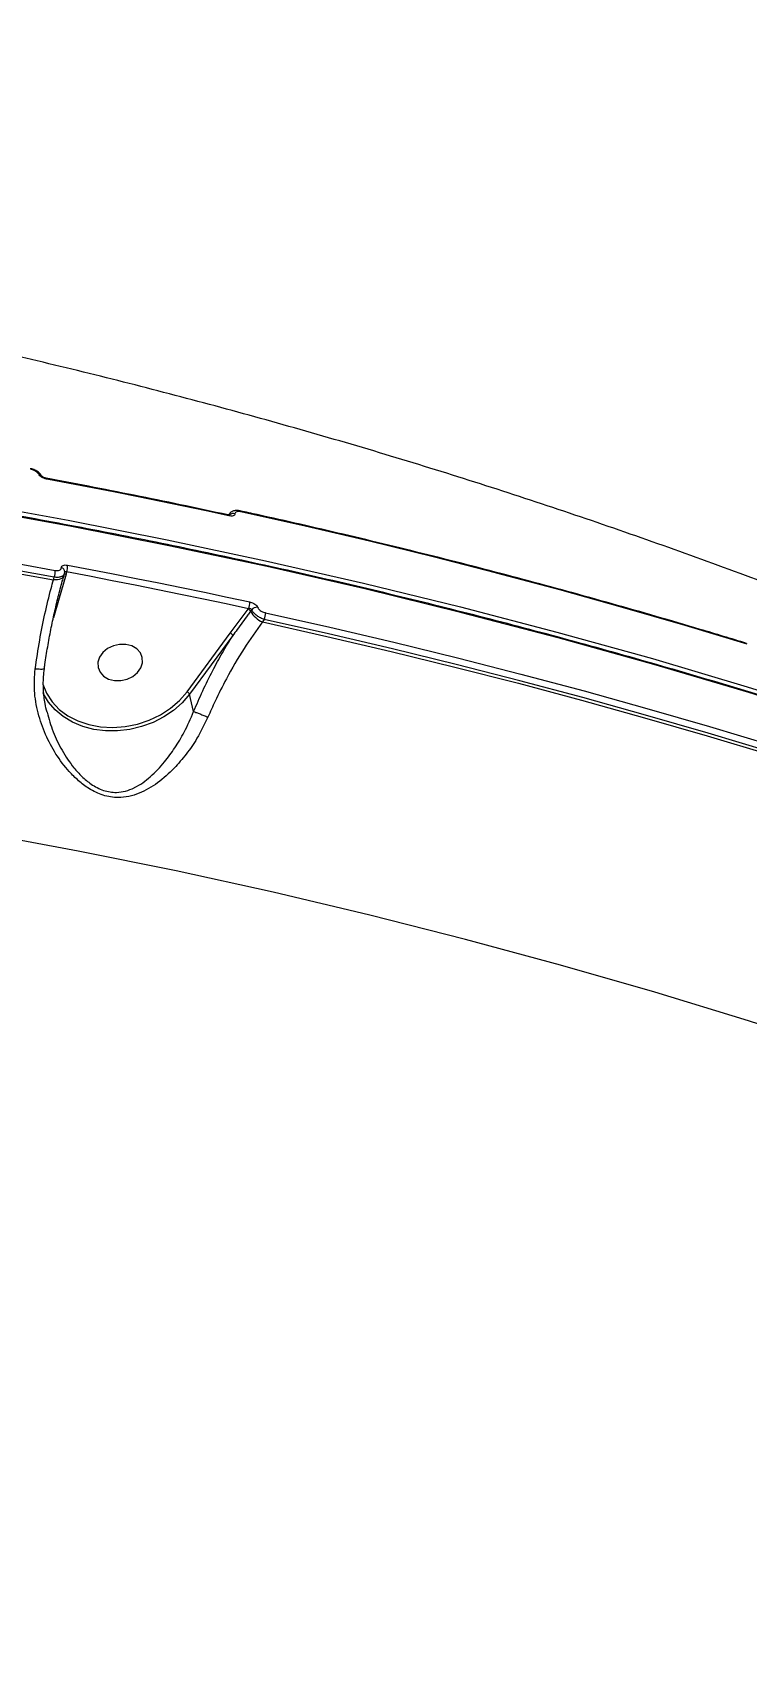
# Model space of a CAD drawing. Header units: millimetres. Extents: x -11024 to 8278, y -7837 to 5770.
# Drawn here: x 4590.6 to 4732.6, y -832 to -509.4 of the extents above; entities that cross this region are included whole.
import ezdxf

# ---------------------------------------------------------------- set-up
doc = ezdxf.new("R2010")
doc.units = ezdxf.units.MM
doc.layers.add('DIKOM_ОБЪЕКТ', color=7, linetype='Continuous')
doc.layers.add('DIKOM_РАЗМЕР_ОБЪЕКТА', color=7, linetype='Continuous')
doc.styles.add('style1', font='arial.ttf', dxfattribs={"width": 0.8})
doc.dimstyles.new('1-50', dxfattribs={"dimtxt": 300, "dimasz": 200, "dimexe": 100, "dimexo": 0, "dimgap": 100, "dimtad": 1, "dimtxsty": 'style1', "dimcen": 200, "dimclrd": 7, "dimclre": 7, "dimclrt": 7, "dimadec": 1, "dimazin": 2, "dimtfac": 1, "dimtmove": 0, "dimatfit": 2, "dimfxl": 0, "dimlwd": 25, "dimlwe": 18, "dimarcsym": 0})

# ---------------------------------------------------------------- blocks, each defined once
blk = doc.blocks.new('*D10')
at = {"layer": 'Defpoints', "color": 0, "transparency": 16777216}
for p in [(-7791.31, -186.83), (6174.94, -1432.98), (6174.94, -5371.27)]:
    blk.add_point(p, dxfattribs=at)
at = {"layer": 'DIKOM_РАЗМЕР_ОБЪЕКТА', "color": 7, "lineweight": 18, "transparency": 16777216}
for p, q in [((-7791.31, -186.83), (-7791.31, -5471.27)), ((6174.94, -1432.98), (6174.94, -5471.27))]:
    blk.add_line(p, q, dxfattribs=at)
at = {"layer": 'DIKOM_РАЗМЕР_ОБЪЕКТА', "color": 7, "lineweight": 25, "transparency": 16777216}
blk.add_line((-7591.31, -5371.27), (5974.94, -5371.27), dxfattribs=at)
at = {"layer": 'DIKOM_РАЗМЕР_ОБЪЕКТА', "color": 7, "transparency": 16777216}
for points in [[(-7591.31, -5337.93), (-7591.31, -5404.6), (-7791.31, -5371.27)], [(5974.94, -5337.93), (5974.94, -5404.6), (6174.94, -5371.27)]]:
    blk.add_solid(points, dxfattribs=at)
at = {"layer": 'DIKOM_РАЗМЕР_ОБЪЕКТА', "color": 7, "transparency": 16777216, "insert": (-1343.68, -5118.1), "char_height": 300, "attachment_point": 5, "style": 'style1'}
blk.add_mtext('14000', dxfattribs=at)

msp = doc.modelspace()

# ---------------------------------------------------------------- linework, layer by layer
at = {"layer": 'DIKOM_ОБЪЕКТ', "color": 7, "linetype": 'Continuous', "lineweight": 15}
for p, q in [((4629.824, -605.119), (4629.641, -605.366)), ((4594.822, -618.268), (4594.978, -617.737)), ((4597.31, -617.116), (4595.818, -622.344)), ((4596.865, -617.499), (4596.852, -617.538)), ((4596.865, -617.499), (4597.003, -617.029)), ((4597.43, -616.707), (4597.31, -617.116)), ((4595.818, -622.344), (4594.801, -625.809)), ((4629.979, -628.889), (4633.557, -624.099)), ((4633.557, -624.099), (4633.629, -624.001)), ((4634.245, -624.227), (4634.027, -624.522)), ((4621.377, -640.557), (4629.979, -628.889)), ((4636.739, -626.152), (4636.38, -626.64)), ((4630.467, -629.364), (4621.866, -641.032)), ((4622.693, -644.452), (4621.866, -641.032))]:
    msp.add_line(p, q, dxfattribs=at)
at = {"layer": 'DIKOM_ОБЪЕКТ', "color": 7, "linetype": 'Continuous', "lineweight": 15, "flags": 128}
for points in [[(4629.696, -605.53), (4625.19, -604.564), (4620.678, -603.613), (4616.159, -602.678), (4611.633, -601.757), (4607.101, -600.853), (4602.563, -599.963), (4598.018, -599.089), (4593.468, -598.23)], [(4489.829, -603.133), (4503.095, -604.585), (4516.325, -606.164), (4529.515, -607.868), (4542.664, -609.698), (4555.772, -611.653), (4568.835, -613.733), (4581.852, -615.938), (4594.822, -618.268)], [(4594.978, -617.737), (4582.034, -615.413), (4569.044, -613.213), (4556.007, -611.137), (4542.927, -609.185), (4529.805, -607.358), (4516.642, -605.656), (4503.44, -604.079), (4490.202, -602.627)], [(4490.291, -601.261), (4503.54, -602.714), (4516.753, -604.292), (4529.927, -605.995), (4543.06, -607.824), (4556.151, -609.777), (4569.198, -611.855), (4582.199, -614.057), (4595.153, -616.384)], [(4577.963, -602.851), (4597.763, -606.432), (4617.447, -610.303), (4637.009, -614.46), (4656.442, -618.905), (4675.743, -623.634), (4694.903, -628.648), (4713.918, -633.943), (4732.782, -639.519), (4751.489, -645.374), (4770.033, -651.505), (4788.409, -657.913), (4806.611, -664.593), (4824.634, -671.544), (4842.472, -678.765), (4860.12, -686.253), (4877.573, -694.005), (4894.825, -702.02), (4911.871, -710.295), (4928.705, -718.827), (4945.324, -727.614), (4961.721, -736.653)], [(4962.006, -737.834), (4945.609, -728.795), (4928.991, -720.008), (4912.156, -711.476), (4895.11, -703.201), (4877.858, -695.186), (4860.406, -687.434), (4842.758, -679.946), (4824.919, -672.725), (4806.897, -665.774), (4788.695, -659.093), (4770.318, -652.686), (4751.774, -646.554), (4733.067, -640.7), (4714.204, -635.124), (4695.189, -629.828), (4676.028, -624.815), (4656.728, -620.086), (4637.294, -615.641), (4617.732, -611.483), (4598.048, -607.613), (4578.248, -604.031)], [(4732.764, -631.073), (4720.402, -627.355), (4707.973, -623.757), (4695.479, -620.281), (4682.923, -616.926), (4670.304, -613.694), (4657.626, -610.584), (4644.889, -607.597), (4632.096, -604.734)], [(4597.608, -615.35), (4602.158, -616.209), (4606.703, -617.083), (4611.241, -617.973), (4615.773, -618.877), (4620.299, -619.798), (4624.818, -620.733), (4629.33, -621.684), (4633.836, -622.65)], [(4596.852, -617.538), (4596.85, -617.546), (4596.73, -617.76), (4596.542, -617.945), (4596.29, -618.095), (4595.981, -618.205), (4595.627, -618.271), (4595.236, -618.292), (4594.822, -618.268)], [(4597.034, -616.836), (4597.061, -616.688), (4597.061, -616.676)], [(4633.629, -624.001), (4629.127, -623.035), (4624.618, -622.086), (4620.103, -621.151), (4615.581, -620.232), (4611.053, -619.328), (4606.518, -618.439), (4601.977, -617.565), (4597.43, -616.707)], [(4636.95, -624.806), (4649.743, -627.669), (4662.48, -630.656), (4675.158, -633.766), (4687.776, -636.998), (4700.333, -640.353), (4712.826, -643.829), (4725.255, -647.426), (4737.618, -651.145)], [(4636.38, -626.64), (4649.189, -629.506), (4661.94, -632.495), (4674.634, -635.608), (4687.267, -638.844), (4699.838, -642.203), (4712.347, -645.684), (4724.79, -649.286), (4737.166, -653.01)], [(4737.324, -652.47), (4724.972, -648.755), (4712.554, -645.16), (4700.07, -641.687), (4687.524, -638.335), (4674.916, -635.105), (4662.248, -631.998), (4649.522, -629.013), (4636.739, -626.152)], [(4612.18, -635.777), (4612.507, -634.754), (4612.477, -633.727), (4612.09, -632.78), (4611.379, -631.989), (4610.401, -631.418), (4609.235, -631.113), (4607.976, -631.099), (4606.726, -631.377), (4605.586, -631.925), (4604.649, -632.698), (4603.989, -633.633), (4603.662, -634.656), (4603.692, -635.682), (4604.079, -636.63), (4604.79, -637.421), (4605.768, -637.992), (4606.934, -638.297), (4608.193, -638.311), (4609.443, -638.033), (4610.583, -637.485), (4611.52, -636.712), (4612.18, -635.777)], [(4592.676, -638.996), (4592.676, -638.996), (4593.429, -640.834), (4594.537, -642.524), (4595.971, -644.026), (4597.698, -645.302), (4599.676, -646.322), (4601.857, -647.062), (4604.189, -647.503), (4606.615, -647.635), (4609.076, -647.454), (4611.513, -646.966), (4613.867, -646.182), (4616.082, -645.12), (4618.103, -643.806), (4619.883, -642.273), (4621.377, -640.557)], [(4621.866, -641.032), (4620.413, -642.714), (4618.695, -644.227), (4616.748, -645.541), (4614.615, -646.626), (4612.342, -647.459), (4609.978, -648.022), (4607.575, -648.302), (4605.184, -648.294), (4602.857, -647.997), (4600.646, -647.419), (4598.597, -646.57), (4596.756, -645.472), (4595.162, -644.145), (4593.849, -642.621), (4592.848, -640.931), (4592.745, -640.71)], [(4892.397, -769.524), (4875.47, -761.379), (4858.334, -753.499), (4840.996, -745.886), (4823.461, -738.542), (4805.734, -731.471), (4787.821, -724.673), (4769.727, -718.152), (4751.46, -711.91), (4733.023, -705.948), (4714.424, -700.268), (4695.667, -694.873), (4676.76, -689.763), (4657.708, -684.941), (4638.518, -680.408), (4619.194, -676.165), (4599.744, -672.215), (4580.174, -668.557)]]:
    msp.add_lwpolyline(points, dxfattribs=at)
at = {"layer": 'DIKOM_ОБЪЕКТ', "color": 7, "linetype": 'Continuous', "lineweight": 15}
for centre, radius, start, end in [((4591.858, -597.966), 0.698, 30.0212, 87.85959), ((4593.259, -598.248), 0.209, 4.94315, 66.87807), ((4629.486, -605.55), 0.212, 5.54331, 67.15999), ((4630.56, -606.2), 1.123, 72.50574, 129.98508), ((4631.886, -604.756), 0.211, 6.14739, 66.4192), ((4596.194, -616.712), 0.868, 2.38457, 77.54089), ((4594.905, -615.687), 2.723, 337.99874, 7.10681), ((4592.437, -616.719), 2.737, 338.16136, 7.04744), ((4597.218, -617.567), 0.46, 78.45974, 124.78414), ((4595.736, -622.969), 0.631, 82.50555, 103.85248), ((4633.19, -624.98), 0.954, 28.63975, 67.39304), ((4631.28, -622.949), 2.574, 335.88404, 6.67796), ((4638.21, -622.241), 4.765, 208.60914, 247.4113), ((4635.281, -625.034), 1.313, 85.04625, 142.10901), ((4634.397, -625.097), 2.569, 335.74259, 6.50832), ((4629.66, -629.706), 0.877, 22.92154, 68.6416), ((4621.058, -641.374), 0.877, 22.92154, 68.6416)]:
    msp.add_arc(centre, radius, start, end, dxfattribs=at)
for points, knots in [([(4842.755, -665.368), (4840.785, -664.382), (4833.377, -660.672), (4820.403, -654.441), (4803.784, -646.753), (4786.997, -639.328), (4770.049, -632.157), (4752.943, -625.245), (4735.685, -618.593), (4718.28, -612.204), (4700.732, -606.078), (4683.048, -600.219), (4665.232, -594.627), (4647.289, -589.304), (4629.226, -584.252), (4611.046, -579.472), (4592.756, -574.965), (4574.361, -570.733), (4555.867, -566.776), (4537.278, -563.096), (4518.6, -559.693), (4499.838, -556.568), (4480.999, -553.723), (4462.086, -551.156), (4443.107, -548.87), (4424.066, -546.862), (4404.966, -545.146), (4391.405, -544.099), (4384.209, -543.637), (4383.408, -543.586)], [0, 0, 0, 0, 0.01408198, 0.05295402, 0.09184868, 0.13078626, 0.1697653, 0.20878541, 0.24784357, 0.28693777, 0.32606785, 0.36523016, 0.40442475, 0.44364905, 0.48290142, 0.52218038, 0.56148405, 0.60081108, 0.64015972, 0.6795288, 0.7189162, 0.75832138, 0.79774238, 0.83717829, 0.87662821, 0.91609038, 0.95556353, 0.99504741, 1, 1, 1, 1]), ([(4961.878, -737.642), (4959.219, -736.154), (4951.508, -731.841), (4938.596, -724.867), (4923.086, -716.793), (4907.388, -708.944), (4891.511, -701.315), (4875.456, -693.912), (4859.229, -686.736), (4842.833, -679.788), (4826.273, -673.07), (4809.554, -666.584), (4792.68, -660.332), (4775.654, -654.315), (4758.482, -648.535), (4741.169, -642.994), (4723.717, -637.692), (4706.133, -632.632), (4688.421, -627.814), (4670.585, -623.241), (4652.63, -618.912), (4634.56, -614.829), (4616.381, -610.994), (4598.097, -607.407), (4579.713, -604.069), (4561.234, -600.981), (4542.664, -598.144), (4524.009, -595.558), (4505.273, -593.225), (4486.461, -591.145), (4467.578, -589.318), (4448.629, -587.745), (4429.619, -586.425), (4410.553, -585.365), (4392.376, -584.582), (4380.539, -584.257), (4375.09, -584.107)], [0, 0, 0, 0, 0.0157717, 0.0457295, 0.0756873, 0.1056452, 0.1356032, 0.1655614, 0.1955193, 0.225478, 0.2554362, 0.2853946, 0.3153532, 0.3453123, 0.3752707, 0.4052294, 0.4351887, 0.4651475, 0.4951064, 0.525065, 0.5550241, 0.5849829, 0.6149419, 0.6449011, 0.6748603, 0.7048193, 0.7347786, 0.7647378, 0.7946969, 0.8246559, 0.8546151, 0.8845743, 0.9145336, 0.9444928, 0.9744521, 1, 1, 1, 1]), ([(4592.448, -597.619), (4592.431, -597.579), (4592.333, -597.339), (4591.96, -596.959), (4591.318, -596.513), (4590.665, -596.227), (4590.282, -596.178), (4590.178, -596.165)], [0, 0, 0, 0, 0.0502473, 0.3003299, 0.5895932, 0.8884098, 1, 1, 1, 1]), ([(4591.884, -597.269), (4591.818, -597.17), (4591.685, -596.972), (4591.315, -596.692), (4590.869, -596.465), (4590.514, -596.354), (4590.328, -596.317), (4590.3, -596.312)], [0, 0, 0, 0, 0.239393, 0.4786866, 0.71797, 0.957765, 1, 1, 1, 1]), ([(4593.468, -598.23), (4593.44, -598.225), (4593.253, -598.188), (4592.898, -598.076), (4592.452, -597.847), (4592.083, -597.566), (4591.951, -597.368), (4591.884, -597.269)], [0, 0, 0, 0, 0.042622, 0.282494, 0.5216674, 0.7607622, 1, 1, 1, 1]), ([(4593.34, -598.053), (4593.316, -598.049), (4593.219, -598.034), (4593.018, -597.969), (4592.788, -597.865), (4592.611, -597.753), (4592.499, -597.66), (4592.456, -597.605), (4592.46, -597.612), (4592.462, -597.614)], [0, 0, 0, 0, 0.0637835, 0.2567813, 0.4580867, 0.6335985, 0.7828948, 0.942708, 1, 1, 1, 1]), ([(4629.568, -605.355), (4626.382, -604.674), (4617.144, -602.699), (4605.065, -600.272), (4596.148, -598.586), (4593.342, -598.056)], [0, 0, 0, 0, 0.2651098, 0.7686976, 1, 1, 1, 1]), ([(4629.902, -605.383), (4629.904, -605.382), (4629.908, -605.381), (4629.847, -605.389), (4629.734, -605.386), (4629.621, -605.364), (4629.566, -605.353)], [0, 0, 0, 0, 0.1376919, 0.392924, 0.7063105, 1, 1, 1, 1]), ([(4630.898, -605.13), (4630.898, -605.14), (4630.896, -605.236), (4630.823, -605.4), (4630.564, -605.55), (4630.175, -605.606), (4629.856, -605.555), (4629.696, -605.53)], [0, 0, 0, 0, 0.0278508, 0.2650291, 0.5077123, 0.7539356, 1, 1, 1, 1]), ([(4629.711, -605.479), (4629.711, -605.462), (4629.713, -605.326), (4629.781, -605.221), (4629.841, -605.13)], [0, 0, 0, 0, 0.1273937, 1, 1, 1, 1]), ([(4631.97, -604.569), (4631.927, -604.558), (4631.585, -604.47), (4631.012, -604.457), (4630.364, -604.646), (4629.961, -604.896), (4629.855, -605.097), (4629.838, -605.128)], [0, 0, 0, 0, 0.0521063, 0.4192275, 0.7079145, 0.9549671, 1, 1, 1, 1]), ([(4632.096, -604.734), (4631.937, -604.708), (4631.619, -604.656), (4631.231, -604.711), (4630.973, -604.859), (4630.9, -605.023), (4630.898, -605.119), (4630.898, -605.13)], [0, 0, 0, 0, 0.2458099, 0.4917892, 0.7342893, 0.9715051, 1, 1, 1, 1]), ([(4732.633, -630.901), (4729.571, -629.97), (4720.694, -627.272), (4705.899, -622.991), (4688.208, -618.138), (4670.391, -613.53), (4652.769, -609.246), (4639.936, -606.311), (4633.092, -604.809), (4631.968, -604.562)], [0, 0, 0, 0, 0.0930111, 0.269692, 0.4463761, 0.6230573, 0.7997436, 0.9671269, 1, 1, 1, 1]), ([(4595.153, -616.384), (4595.31, -616.403), (4595.624, -616.441), (4596.013, -616.358), (4596.284, -616.181), (4596.371, -615.993), (4596.38, -615.88), (4596.381, -615.865)], [0, 0, 0, 0, 0.2406581, 0.4814282, 0.7216531, 0.9611972, 1, 1, 1, 1]), ([(4596.381, -615.865), (4596.382, -615.849), (4596.39, -615.737), (4596.479, -615.549), (4596.748, -615.373), (4597.137, -615.292), (4597.451, -615.331), (4597.608, -615.35)], [0, 0, 0, 0, 0.0385709, 0.2780659, 0.5183517, 0.7591459, 1, 1, 1, 1]), ([(4591.171, -636.001), (4591.461, -634.078), (4592.029, -630.305), (4593.112, -624.926), (4594.063, -620.97), (4594.662, -618.836), (4594.822, -618.268)], [0, 0, 0, 0, 0.302891, 0.5944621, 0.892029, 1, 1, 1, 1]), ([(4592.977, -635.978), (4593.019, -635.677), (4593.223, -634.197), (4593.663, -631.577), (4594.295, -628.147), (4594.998, -624.804), (4595.76, -621.595), (4596.391, -619.168), (4596.776, -617.88), (4596.876, -617.546)], [0, 0, 0, 0, 0.0449684, 0.2214698, 0.3993662, 0.5783176, 0.7578704, 0.9373328, 1, 1, 1, 1]), ([(4596.977, -617.021), (4596.94, -617.132), (4596.853, -617.391), (4596.414, -617.658), (4595.769, -617.812), (4595.241, -617.762), (4594.978, -617.737)], [0, 0, 0, 0, 0.1981403, 0.4651151, 0.7327056, 1, 1, 1, 1]), ([(4596.989, -617.027), (4597.001, -617.004), (4597.057, -616.896), (4597.043, -616.772), (4597.032, -616.675)], [0, 0, 0, 0, 0.2138961, 1, 1, 1, 1]), ([(4597.046, -616.798), (4597.041, -616.805), (4597.035, -616.816), (4597.034, -616.831), (4597.034, -616.836)], [0, 0, 0, 0, 0.6127604, 1, 1, 1, 1]), ([(4597.43, -616.707), (4597.38, -616.693), (4597.28, -616.666), (4597.156, -616.678), (4597.071, -616.722), (4597.053, -616.775), (4597.046, -616.798)], [0, 0, 0, 0, 0.2709973, 0.5389179, 0.8039405, 1, 1, 1, 1]), ([(4634.027, -624.522), (4633.849, -624.763), (4632.96, -625.969), (4631.762, -627.577), (4630.76, -628.96), (4630.467, -629.364)], [0, 0, 0, 0, 0.15042843, 0.75212762, 1, 1, 1, 1]), ([(4634.245, -624.227), (4634.223, -624.193), (4634.179, -624.122), (4634.04, -624.046), (4633.867, -624), (4633.724, -623.993), (4633.644, -623.999), (4633.629, -624.001)], [0, 0, 0, 0, 0.2177306, 0.4435103, 0.6836461, 0.939753, 1, 1, 1, 1]), ([(4633.836, -622.65), (4633.873, -622.658), (4634.068, -622.703), (4634.427, -622.836), (4634.86, -623.092), (4635.212, -623.401), (4635.334, -623.617), (4635.394, -623.725)], [0, 0, 0, 0, 0.0557313, 0.2968203, 0.5326426, 0.7662083, 1, 1, 1, 1]), ([(4636.739, -626.152), (4636.682, -626.134), (4636.373, -626.038), (4635.802, -625.779), (4635.11, -625.314), (4634.545, -624.772), (4634.345, -624.409), (4634.245, -624.227)], [0, 0, 0, 0, 0.054751, 0.2944198, 0.5301368, 0.7646974, 1, 1, 1, 1]), ([(4635.394, -623.725), (4635.455, -623.834), (4635.577, -624.051), (4635.929, -624.361), (4636.361, -624.618), (4636.719, -624.752), (4636.913, -624.797), (4636.95, -624.806)], [0, 0, 0, 0, 0.2340619, 0.467978, 0.7039331, 0.9447967, 1, 1, 1, 1]), ([(4636.38, -626.64), (4635.137, -628.367), (4632.617, -631.871), (4629.484, -637.297), (4627.137, -641.935), (4625.994, -644.531), (4625.528, -645.59)], [0, 0, 0, 0, 0.3072569, 0.6233178, 0.8463567, 1, 1, 1, 1]), ([(4622.693, -644.452), (4623.282, -643.079), (4624.469, -640.318), (4626.405, -636.419), (4628.402, -632.735), (4629.777, -630.491), (4630.467, -629.364)], [0, 0, 0, 0, 0.2595463, 0.5218393, 0.7598771, 1, 1, 1, 1]), ([(4625.528, -645.59), (4624.835, -647.018), (4623.573, -649.619), (4621.24, -652.968), (4618.658, -655.989), (4615.609, -658.745), (4612.538, -660.557), (4609.836, -661.404), (4607.44, -661.672), (4604.67, -661.232), (4601.99, -659.936), (4599.766, -658.262), (4597.499, -656.012), (4595.217, -652.964), (4593.134, -649.026), (4591.668, -644.775), (4590.867, -640.354), (4591.072, -637.427), (4591.171, -636.001)], [0, 0, 0, 0, 0.0785506, 0.1430601, 0.2076033, 0.2872168, 0.3665503, 0.4057551, 0.4448514, 0.4974462, 0.5496912, 0.5922704, 0.6349365, 0.7072961, 0.7797302, 0.8544843, 0.9291408, 1, 1, 1, 1]), ([(4592.944, -635.975), (4592.948, -635.981), (4592.978, -636.024), (4592.759, -636.065), (4592.298, -636.084), (4591.75, -636.055), (4591.357, -636.02), (4591.215, -636.006), (4591.171, -636.001)], [0, 0, 0, 0, 0.0445355, 0.3147813, 0.5850851, 0.855289, 0.9553608, 1, 1, 1, 1]), ([(4593.533, -644.604), (4593.393, -644.031), (4593.038, -642.574), (4592.804, -640.196), (4592.76, -637.879), (4592.962, -636.496), (4593.036, -635.986)], [0, 0, 0, 0, 0.2027082, 0.5153564, 0.8213391, 1, 1, 1, 1]), ([(4593.53, -644.605), (4593.895, -645.906), (4594.633, -648.532), (4596.455, -652.24), (4598.429, -655.201), (4600.439, -657.411), (4602.369, -659.026), (4604.733, -660.28), (4607.153, -660.646), (4609.187, -660.323), (4610.331, -659.878), (4612.041, -659.035), (4614.182, -657.481), (4616.779, -654.719), (4618.987, -651.695), (4620.996, -648.393), (4622.085, -645.846), (4622.694, -644.455), (4622.695, -644.455)], [0, 0, 0, 0, 0.0842698, 0.1700817, 0.2577759, 0.3064033, 0.3561002, 0.4139934, 0.4714708, 0.513499, 0.5574124, 0.5596593, 0.6520316, 0.7482413, 0.8258681, 0.9048294, 0.9999504, 1, 1, 1, 1]), ([(4622.695, -644.455), (4622.694, -644.454), (4622.693, -644.454), (4622.693, -644.452), (4622.693, -644.452)], [0, 0, 0, 0, 0.62301, 1, 1, 1, 1]), ([(4622.695, -644.455), (4622.83, -644.502), (4623.1, -644.597), (4623.758, -644.854), (4624.512, -645.16), (4625.079, -645.397), (4625.408, -645.539), (4625.486, -645.572), (4625.528, -645.59)], [0, 0, 0, 0, 0.2316089, 0.4632204, 0.6948299, 0.926477, 0.9610001, 1, 1, 1, 1]), ([(4624.776, -1379.928), (4627.564, -1378.53), (4635.074, -1374.765), (4647.492, -1367.73), (4662.027, -1358.588), (4676.83, -1348.303), (4691.857, -1336.884), (4707.059, -1324.339), (4722.103, -1310.944), (4736.941, -1296.766), (4751.53, -1281.887), (4766.107, -1266.063), (4780.621, -1249.31), (4795.019, -1231.665), (4808.983, -1213.515), (4822.476, -1194.937), (4835.471, -1176.011), (4848.18, -1156.428), (4860.545, -1136.23), (4872.514, -1115.475), (4883.824, -1094.617), (4894.451, -1073.733), (4904.387, -1052.893), (4913.795, -1031.76), (4922.616, -1010.395), (4930.808, -988.869), (4938.188, -967.654), (4944.75, -946.818), (4950.508, -926.416), (4955.553, -906.114), (4959.838, -885.991), (4963.328, -866.121), (4965.835, -847.755), (4967.493, -830.86), (4968.44, -815.373), (4968.769, -800.317), (4968.469, -785.739), (4967.547, -771.795), (4966.01, -758.55), (4964.142, -747.282), (4962.624, -740.568), (4962.006, -737.834)], [0, 0, 0, 0, 0.0156522, 0.0421682, 0.0687046, 0.0952202, 0.1225065, 0.1498146, 0.1771008, 0.2036167, 0.230153, 0.2566687, 0.2839547, 0.311263, 0.3385491, 0.3650651, 0.3916015, 0.4181172, 0.4454032, 0.4727115, 0.4999976, 0.5265136, 0.5530497, 0.5795656, 0.6068517, 0.6341601, 0.661446, 0.6879618, 0.7144981, 0.7410139, 0.7683, 0.7956082, 0.8228943, 0.8459724, 0.8690775, 0.8921826, 0.9155066, 0.9388307, 0.9615639, 0.9843486, 1, 1, 1, 1]), ([(4625.405, -1379.948), (4626.367, -1379.484), (4629.684, -1377.883), (4635.416, -1374.864), (4642.58, -1370.908), (4649.77, -1366.686), (4656.966, -1362.23), (4664.171, -1357.532), (4671.388, -1352.593), (4678.618, -1347.413), (4685.866, -1341.989), (4693.131, -1336.321), (4700.416, -1330.406), (4707.724, -1324.243), (4715.057, -1317.829), (4722.408, -1311.17), (4729.753, -1304.289), (4737.061, -1297.212), (4744.311, -1289.958), (4751.503, -1282.532), (4758.639, -1274.93), (4765.72, -1267.151), (4772.752, -1259.192), (4779.734, -1251.051), (4786.668, -1242.726), (4793.557, -1234.214), (4800.403, -1225.512), (4807.205, -1216.622), (4813.944, -1207.567), (4820.592, -1198.385), (4827.125, -1189.106), (4833.537, -1179.742), (4839.831, -1170.289), (4846.01, -1160.743), (4852.075, -1151.1), (4858.03, -1141.36), (4863.876, -1131.518), (4869.613, -1121.572), (4875.244, -1111.519), (4880.77, -1101.356), (4886.179, -1091.103), (4891.452, -1080.8), (4896.564, -1070.488), (4901.509, -1060.186), (4906.287, -1049.89), (4910.902, -1039.597), (4915.353, -1029.302), (4919.646, -1019.004), (4923.778, -1008.699), (4927.753, -998.385), (4931.57, -988.058), (4935.231, -977.715), (4938.731, -967.368), (4942.058, -957.053), (4945.196, -946.813), (4948.141, -936.672), (4950.889, -926.634), (4953.443, -916.693), (4955.803, -906.847), (4957.974, -897.092), (4959.952, -887.425), (4961.74, -877.844), (4963.338, -868.346), (4964.746, -858.927), (4965.963, -849.594), (4966.985, -840.371), (4967.808, -831.297), (4968.428, -822.401), (4968.844, -813.693), (4969.058, -805.167), (4969.071, -796.819), (4968.882, -788.647), (4968.493, -780.649), (4967.901, -772.821), (4967.107, -765.163), (4966.114, -757.67), (4964.909, -750.352), (4963.663, -743.877), (4962.731, -739.938), (4962.344, -738.3)], [0, 0, 0, 0, 0.0054195, 0.0186914, 0.0319677, 0.0451738, 0.0583192, 0.0714189, 0.0844874, 0.0975399, 0.1105915, 0.1236535, 0.1367393, 0.1498636, 0.1630411, 0.1762868, 0.1895616, 0.2027843, 0.2159412, 0.2290479, 0.2421187, 0.255169, 0.2682141, 0.2812667, 0.2943384, 0.3074446, 0.3205993, 0.3338181, 0.3470908, 0.3603379, 0.37351, 0.3866273, 0.399705, 0.4127576, 0.4258001, 0.4388478, 0.4519104, 0.4650028, 0.4781399, 0.4913364, 0.5045998, 0.5178617, 0.5310531, 0.5441855, 0.5572736, 0.5703326, 0.5833771, 0.5964224, 0.6094797, 0.6225624, 0.6356854, 0.6488638, 0.662112, 0.675378, 0.6885929, 0.7017444, 0.7148475, 0.7279169, 0.7409678, 0.754015, 0.7670712, 0.7801486, 0.7932621, 0.8064264, 0.8196565, 0.832932, 0.8461777, 0.8593532, 0.8724758, 0.8855604, 0.898622, 0.9116753, 0.9247347, 0.9378105, 0.9509175, 0.9640704, 0.9772837, 0.9905589, 1, 1, 1, 1]), ([(4622.283, -1302.273), (4626.29, -1299.546), (4634.307, -1294.088), (4646.4, -1284.991), (4658.503, -1275.258), (4670.755, -1264.707), (4683.128, -1253.336), (4695.595, -1241.141), (4707.954, -1228.314), (4720.522, -1214.501), (4733.254, -1199.668), (4746.092, -1183.805), (4758.773, -1167.209), (4771.242, -1149.907), (4783.452, -1131.944), (4795.119, -1113.736), (4806.218, -1095.356), (4816.737, -1076.877), (4826.859, -1057.974), (4836.532, -1038.697), (4845.71, -1019.106), (4854.184, -999.649), (4861.944, -980.392), (4868.993, -961.393), (4875.455, -942.326), (4881.281, -923.255), (4886.432, -904.25), (4890.511, -886.947), (4893.681, -871.327), (4896.117, -857.29), (4898.085, -843.498), (4899.576, -830.001), (4900.585, -816.861), (4901.106, -804.075), (4901.175, -791.614), (4900.808, -783.643), (4900.625, -779.657)], [0, 0, 0, 0, 0.0277652, 0.0555638, 0.0833623, 0.1111276, 0.1400312, 0.168973, 0.1979143, 0.2268178, 0.2582447, 0.2896956, 0.3211224, 0.3534671, 0.3858384, 0.418183, 0.4495059, 0.4808531, 0.5121759, 0.5444126, 0.5766757, 0.6089125, 0.640161, 0.6714335, 0.7026821, 0.7348413, 0.7670265, 0.7991857, 0.8241464, 0.8491071, 0.8742669, 0.8994269, 0.9244694, 0.9495121, 0.974756, 1, 1, 1, 1])]:
    msp.add_open_spline(points, degree=3, knots=knots, dxfattribs=at)

# ---------------------------------------------------------------- dimensions: what is measured, and where the dimension line sits
at = {"layer": 'DIKOM_РАЗМЕР_ОБЪЕКТА'}
dim = msp.add_linear_dim(base=(6174.942, -5371.267), p1=(-7791.307, -186.829), p2=(6174.942, -1432.983), text='14000', dimstyle='1-50', dxfattribs=at)
dim.commit()
dim.dimension.update_dxf_attribs({"geometry": '*D10', "text_midpoint": (-1343.681, -5371.267), "dimtype": 160})

doc.saveas('drawing.dxf')
